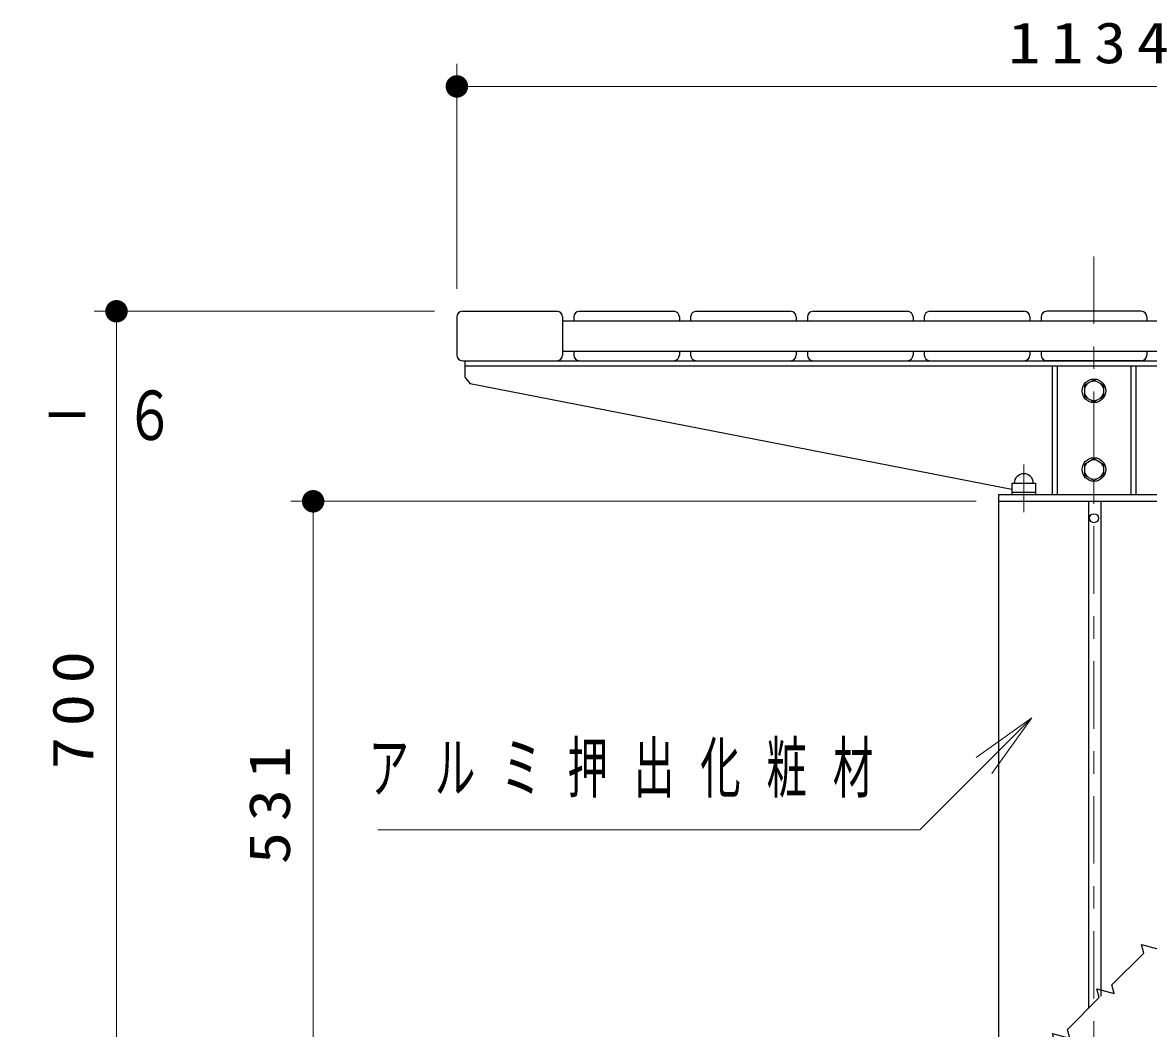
# Model space of a CAD drawing. Units: millimetres on the paper, with parts at other scales. Extents: x -365 to 0, y -33 to 257.
# Drawn here: x -114.1 to -64, y 94.2 to 138.9 of the extents above; entities that cross this region are included whole.
import ezdxf

# ---------------------------------------------------------------- set-up
doc = ezdxf.new("R2010")
doc.units = ezdxf.units.MM
doc.linetypes.add('USER2', pattern=[6, 3, -1, 1, -1])
doc.layers.add('LY_1', color=7, linetype='Continuous', lineweight=25)
doc.styles.add('ＭＳ ゴシック', font='')
doc.styles.get('ＭＳ ゴシック').set_extended_font_data('MS Gothic')

# ---------------------------------------------------------------- blocks, each defined once
blk = doc.blocks.new('filled_dot')
at = {"color": 0, "linetype": 'Continuous', "lineweight": -2, "const_width": 1.25}
blk.add_lwpolyline([(-0.625, 0, 1), (0.625, 0, 1)], format="xyb", close=True, dxfattribs=at)

msp = doc.modelspace()

# ---------------------------------------------------------------- linework, layer by layer
at = {"layer": 'LY_1', "lineweight": 13}
for p, q in [((-94.725, 127.099), (-94.725, 137.099)), ((-94.725, 136.099), (-38.025, 136.099)), ((-95.725, 126.099), (-110.872, 126.099)), ((-109.872, 91.099), (-109.872, 126.099)), ((-71.625, 117.649), (-102.121, 117.649)), ((-101.121, 91.099), (-101.121, 117.649)), ((-71.623, 106.252), (-69.148, 108.02)), ((-69.148, 108.02), (-71.269, 105.899)), ((-69.148, 108.02), (-70.916, 105.545))]:
    msp.add_line(p, q, dxfattribs=at)
at = {"layer": 'LY_1', "linetype": 'USER2', "lineweight": 13}
msp.add_line((-66.375, 128.537), (-66.375, 64.724), dxfattribs=at)
at = {"layer": 'LY_1'}
for p, q in [((-94.725, 125.849), (-94.725, 124.149)), ((-94.475, 126.099), (-90.275, 126.099)), ((-90.025, 125.849), (-90.025, 124.149)), ((-89.525, 125.849), (-89.525, 125.679)), ((-89.275, 126.099), (-85.075, 126.099)), ((-84.825, 125.849), (-84.825, 125.679)), ((-84.325, 125.849), (-84.325, 125.679)), ((-84.075, 126.099), (-79.875, 126.099)), ((-79.625, 125.849), (-79.625, 125.679)), ((-79.125, 125.849), (-79.125, 125.679)), ((-78.875, 126.099), (-74.675, 126.099)), ((-74.425, 125.849), (-74.425, 125.679)), ((-73.925, 125.849), (-73.925, 125.679)), ((-73.675, 126.099), (-69.475, 126.099)), ((-69.225, 125.849), (-69.225, 125.679)), ((-68.725, 125.849), (-68.725, 125.679)), ((-64.275, 126.099), (-68.475, 126.099)), ((-64.025, 125.849), (-64.025, 125.679)), ((-90.025, 125.679), (-42.725, 125.679)), ((-90.025, 124.319), (-42.725, 124.319)), ((-89.525, 124.319), (-89.525, 124.149)), ((-84.825, 124.319), (-84.825, 124.149)), ((-84.325, 124.319), (-84.325, 124.149)), ((-79.625, 124.319), (-79.625, 124.149)), ((-79.125, 124.319), (-79.125, 124.149)), ((-74.425, 124.319), (-74.425, 124.149)), ((-73.925, 124.319), (-73.925, 124.149)), ((-69.225, 124.319), (-69.225, 124.149)), ((-68.725, 124.319), (-68.725, 124.149)), ((-64.025, 124.319), (-64.025, 124.149)), ((-94.475, 123.899), (-90.275, 123.899)), ((-89.275, 123.899), (-85.075, 123.899)), ((-84.075, 123.899), (-79.875, 123.899)), ((-78.875, 123.899), (-74.675, 123.899)), ((-73.675, 123.899), (-69.475, 123.899)), ((-64.275, 123.899), (-68.475, 123.899)), ((-68.237, 123.674), (-68.237, 117.949)), ((-68.012, 123.674), (-68.012, 117.949)), ((-64.737, 123.674), (-64.737, 117.949)), ((-64.512, 123.674), (-64.512, 117.949)), ((-66.8, 122.807), (-66.375, 123.052)), ((-66.8, 122.807), (-66.8, 122.316)), ((-66.375, 123.052), (-65.95, 122.807)), ((-65.95, 122.807), (-65.95, 122.316)), ((-66.8, 122.316), (-66.375, 122.071)), ((-66.375, 122.071), (-65.95, 122.316)), ((-66.8, 119.307), (-66.375, 119.552)), ((-66.8, 119.307), (-66.8, 118.816)), ((-66.375, 119.552), (-65.95, 119.307)), ((-65.95, 119.307), (-65.95, 118.816)), ((-66.8, 118.816), (-66.375, 118.571)), ((-66.375, 118.571), (-65.95, 118.816))]:
    msp.add_line(p, q, dxfattribs=at)
at = {"layer": 'LY_1', "color": 3}
for p, q in [((-94.375, 123.899), (-94.375, 123.174)), ((-94.375, 123.899), (-38.375, 123.899)), ((-94.375, 123.674), (-38.375, 123.674)), ((-94.375, 123.174), (-94.129, 122.876)), ((-70.025, 118.174), (-94.129, 122.876)), ((-70.025, 118.449), (-68.975, 118.449)), ((-70.025, 118.449), (-70.025, 117.949)), ((-68.975, 118.449), (-68.975, 117.949)), ((-70.625, 117.949), (-70.625, 86.399)), ((-70.625, 117.949), (-62.125, 117.949)), ((-70.025, 118.049), (-68.975, 118.049)), ((-70.625, 117.649), (-62.125, 117.649)), ((-66.625, 117.649), (-66.625, 95.099)), ((-66.075, 117.649), (-66.075, 95.649))]:
    msp.add_line(p, q, dxfattribs=at)
at = {"layer": 'LY_1', "color": 3, "linetype": 'USER2', "lineweight": 13}
msp.add_line((-69.5, 119.287), (-69.5, 117.171), dxfattribs=at)
at = {"layer": 'LY_1', "lineweight": 13}
msp.add_lwpolyline([(-69.148, 108.02), (-74.131, 103.038), (-98.239, 103.038)], dxfattribs=at)
at = {"layer": 'LY_1'}
msp.add_lwpolyline([(-73.082, 88.642), (-72.084, 89.64), (-72.187, 90.026), (-71.415, 89.819), (-71.518, 90.206), (-70.104, 91.62), (-70.208, 92.006), (-69.435, 91.799), (-69.538, 92.185), (-68.124, 93.6), (-68.228, 93.986), (-67.455, 93.779), (-67.558, 94.165), (-66.144, 95.58), (-66.248, 95.966), (-65.475, 95.759), (-65.579, 96.145), (-64.164, 97.56), (-64.268, 97.946), (-63.495, 97.739)], dxfattribs=at)
for centre in [(-66.375, 122.562), (-66.375, 119.062)]:
    msp.add_circle(centre, 0.525, dxfattribs=at)
at = {"layer": 'LY_1', "lineweight": 13}
for centre in [(-66.375, 122.562), (-66.375, 119.062)]:
    msp.add_circle(centre, 0.425, dxfattribs=at)
at = {"layer": 'LY_1', "color": 3}
msp.add_circle((-66.375, 116.899), 0.2, dxfattribs=at)
at = {"layer": 'LY_1'}
for centre, start, end in [((-94.475, 125.849), 90, 180), ((-90.275, 125.849), 0, 90), ((-89.275, 125.849), 90, 180), ((-85.075, 125.849), 0, 90), ((-84.075, 125.849), 90, 180), ((-79.875, 125.849), 0, 90), ((-78.875, 125.849), 90, 180), ((-74.675, 125.849), 0, 90), ((-73.675, 125.849), 90, 180), ((-69.475, 125.849), 0, 90), ((-68.475, 125.849), 90, 180), ((-64.275, 125.849), 360, 90), ((-94.475, 124.149), 180, 270), ((-90.275, 124.149), 270, 0), ((-89.275, 124.149), 180, 270), ((-85.075, 124.149), 270, 0), ((-84.075, 124.149), 180, 270), ((-79.875, 124.149), 270, 0), ((-78.875, 124.149), 180, 270), ((-74.675, 124.149), 270, 0), ((-73.675, 124.149), 180, 270), ((-69.475, 124.149), 270, 0), ((-68.475, 124.149), 180, 270), ((-64.275, 124.149), 270, 0)]:
    msp.add_arc(centre, 0.25, start, end, dxfattribs=at)
at = {"layer": 'LY_1', "color": 3}
msp.add_arc((-69.5, 118.449), 0.425, 360, 180, dxfattribs=at)

# ---------------------------------------------------------------- block references
at = {"layer": 'LY_1', "lineweight": 13, "xscale": 0.4, "yscale": 0.4}
msp.add_blockref('filled_dot', (-94.725, 136.099), dxfattribs=at)
at = {"layer": 'LY_1', "lineweight": 13, "xscale": 0.4, "yscale": 0.4, "rotation": 270}
for p in [(-109.872, 126.099), (-101.121, 117.649)]:
    msp.add_blockref('filled_dot', p, dxfattribs=at)

# ---------------------------------------------------------------- texts
at = {"layer": 'LY_1', "style": 'ＭＳ ゴシック'}
for s, insert, char_height, attachment_point in [('\\T1.33;\\W1.15;1134', (-66.375, 137.099), 1.833, 8), ('\\T1.64;\\W0.75;座フレーム：ＰＬ－４．５／ＰＬ－６', (-168.544, 121.347), 2.199, 4), ('\\T1.64;\\W0.6;アルミ押出化粧材', (-98.656, 105.688), 2.199, 4)]:
    msp.add_mtext(s, dxfattribs=dict(at, insert=insert, char_height=char_height, attachment_point=attachment_point))
at = {"layer": 'LY_1', "char_height": 1.833, "attachment_point": 8, "rotation": 90, "style": 'ＭＳ ゴシック'}
for s, insert in [('\\T1.33;\\W1.15;700', (-110.872, 108.599)), ('\\T1.33;\\W1.15;531', (-102.121, 104.374))]:
    msp.add_mtext(s, dxfattribs=dict(at, insert=insert))

doc.saveas('drawing.dxf')
